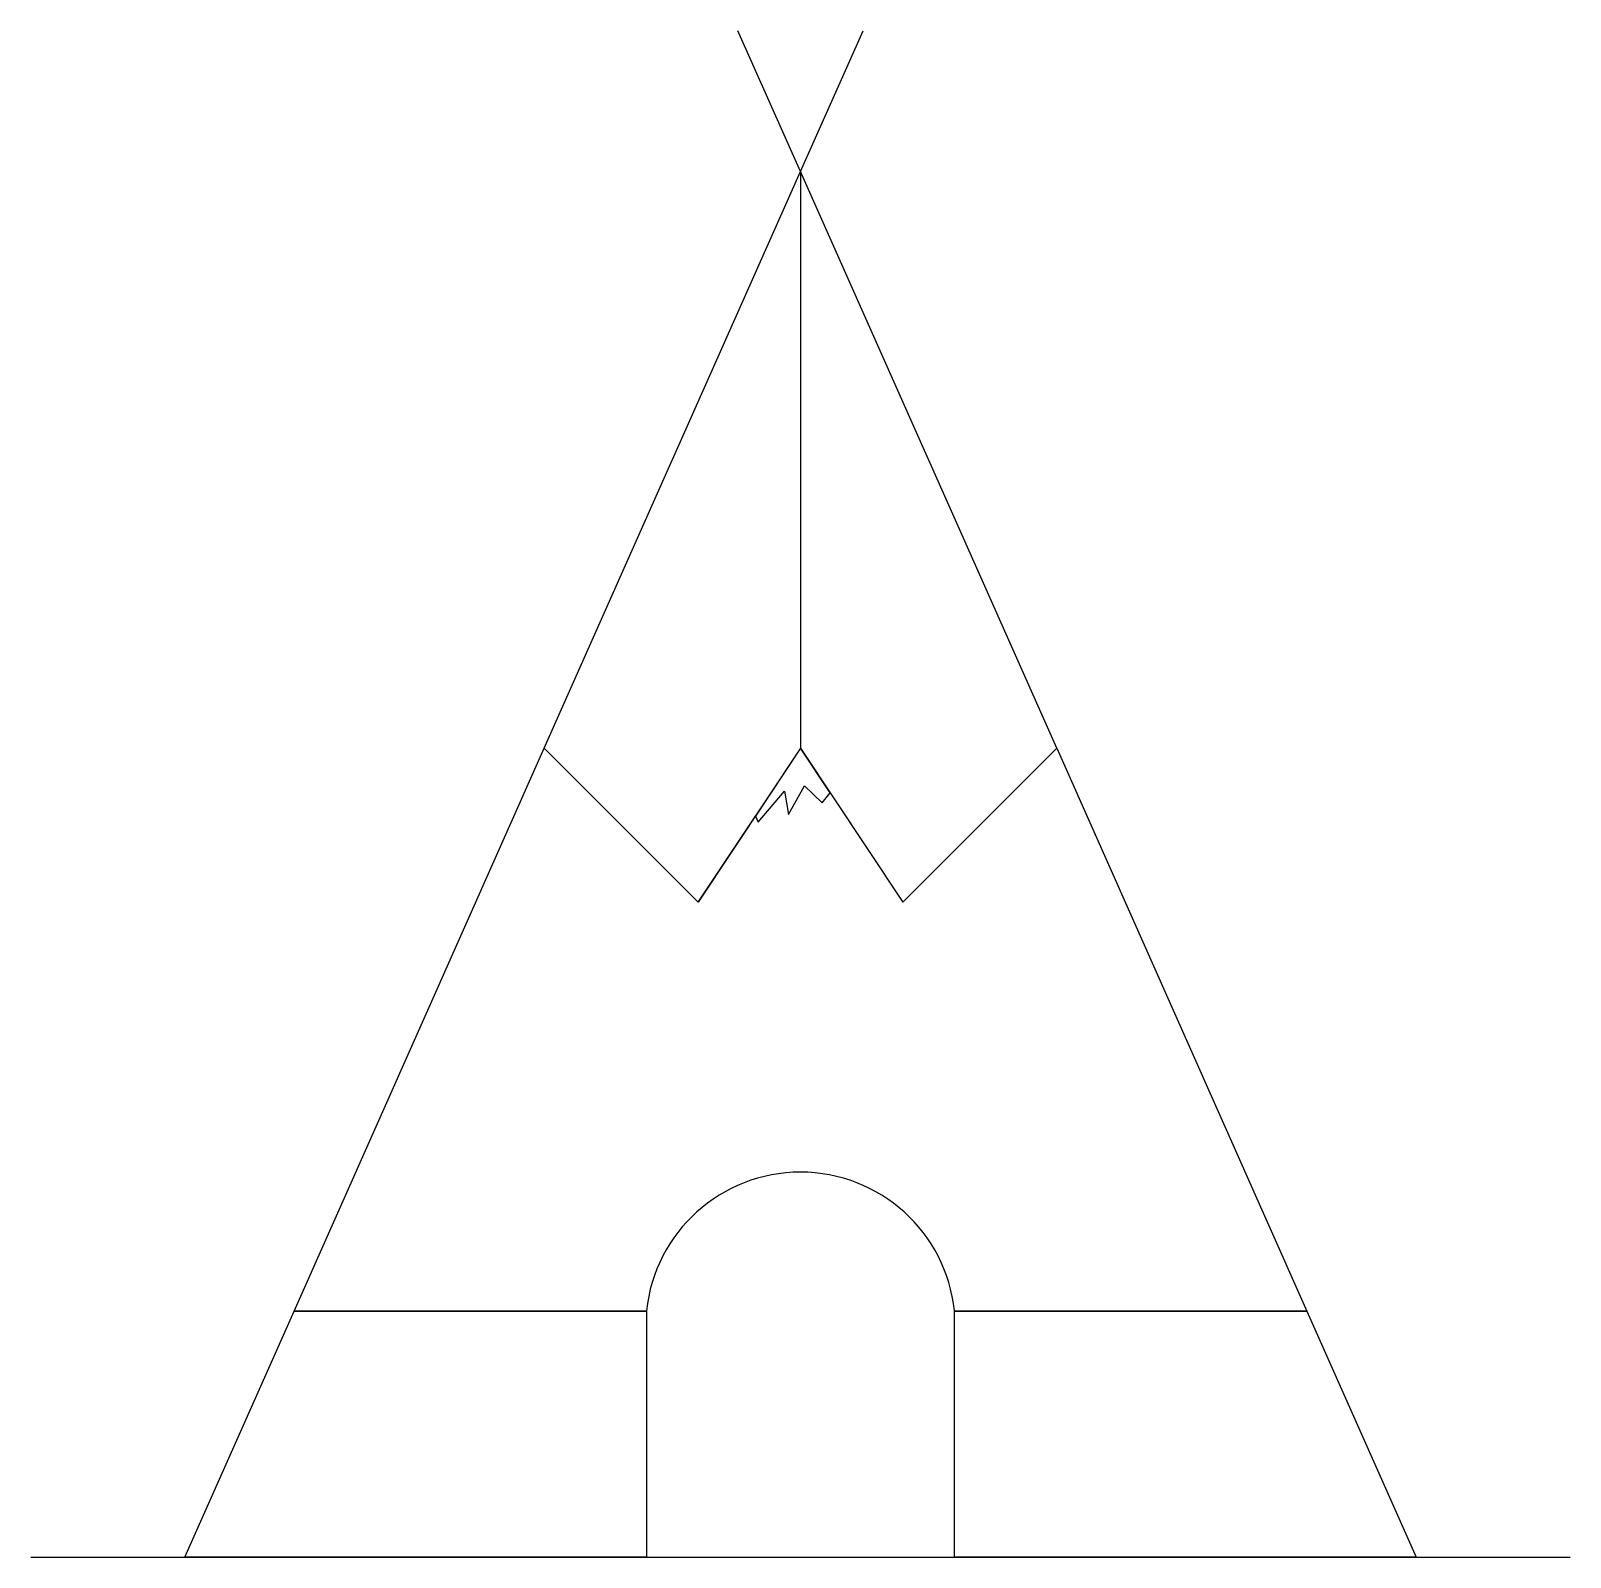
# Model space of a CAD drawing. Header units: millimetres. Extents: x 12763 to 12963, y 5069 to 5268.
import ezdxf

# ---------------------------------------------------------------- set-up
doc = ezdxf.new("R2010")
doc.units = ezdxf.units.MM

msp = doc.modelspace()

# ---------------------------------------------------------------- linework, layer by layer
for p, q in [((12862.96, 5249.44), (12854.84, 5267.72)), ((12862.96, 5249.44), (12871.09, 5267.72)), ((12762.96, 5069.44), (12962.96, 5069.44)), ((12942.96, 5069.44), (12882.96, 5069.44))]:
    msp.add_line(p, q)
for points in [[(12829.67, 5174.53), (12862.96, 5249.44), (12862.96, 5174.53), (12849.67, 5154.53), (12829.67, 5174.53)], [(12862.96, 5249.44), (12862.96, 5174.53), (12876.26, 5154.53), (12896.26, 5174.53), (12862.96, 5249.44)], [(12842.96, 5101.42), (12797.18, 5101.42), (12829.67, 5174.53), (12849.67, 5154.53), (12857.11, 5165.72), (12857.48, 5164.93), (12860.9, 5168.94), (12861.42, 5165.9), (12863.47, 5169.64), (12865.76, 5167.44), (12866.83, 5168.72), (12876.26, 5154.53), (12896.26, 5174.53), (12928.75, 5101.42), (12882.96, 5101.42)], [(12857.11, 5165.72), (12857.48, 5164.93), (12860.9, 5168.94), (12861.42, 5165.9), (12863.47, 5169.64), (12865.76, 5167.44), (12866.83, 5168.72), (12862.96, 5174.53), (12857.11, 5165.72)], [(12782.96, 5069.44), (12797.18, 5101.42), (12842.96, 5101.42), (12842.96, 5069.44), (12782.96, 5069.44)], [(12842.96, 5101.42), (12842.96, 5069.44), (12882.96, 5069.44), (12882.96, 5101.42)], [(12882.96, 5069.44), (12882.96, 5101.42), (12928.75, 5101.42), (12942.96, 5069.44), (12882.96, 5069.44)]]:
    msp.add_lwpolyline(points)
msp.add_arc((12862.96, 5099.35), 20.11, 5.9323, 174.0677)
msp.add_arc((12862.96, 5099.35), 20.11, 5.9323, 174.0677)

doc.saveas('drawing.dxf')
